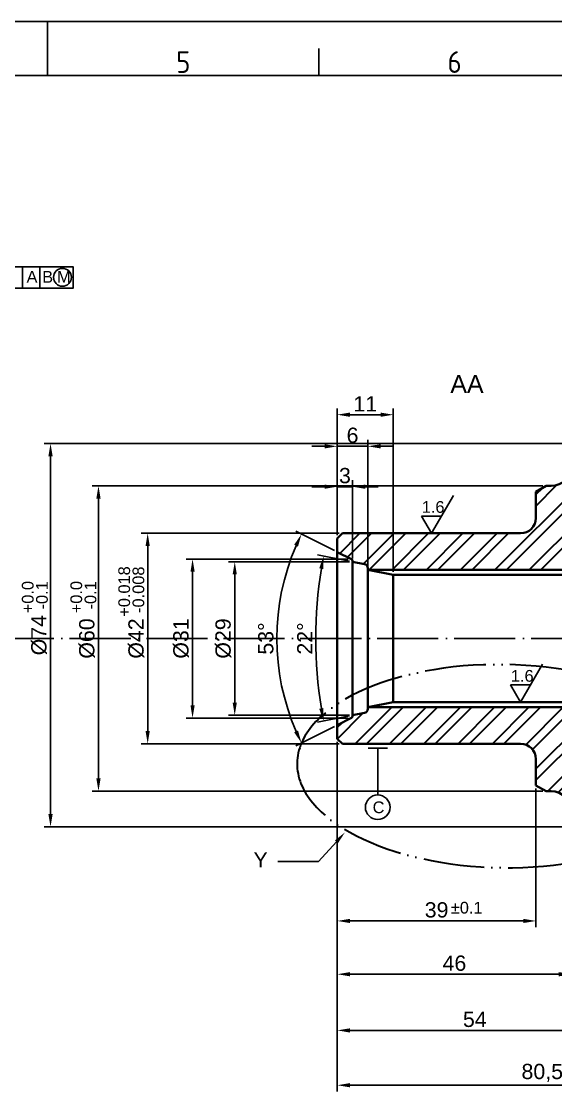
# Model space of a CAD drawing. Header units: millimetres. Extents: x 2429 to 2877, y 1091 to 1407.
# Drawn here: x 2647.7 to 2752.5, y 1197.2 to 1407.5 of the extents above; entities that cross this region are included whole.
import ezdxf
from ezdxf import colors
from ezdxf.entities.mleader import LeaderData, LeaderLine
from ezdxf.enums import TextEntityAlignment as Align
from ezdxf.math import Vec2, Vec3

# ---------------------------------------------------------------- set-up
doc = ezdxf.new("R2010")
doc.units = ezdxf.units.MM
doc.linetypes.add('ACAD_ISO04W100', pattern=[30, 24, -3, 0, -3])
doc.linetypes.add('ACAD_ISO05W100', pattern=[33, 24, -3, 0, -3, 0, -3])
for name, color, linetype, lineweight in [('AM_0', 7, 'Continuous', 40), ('AM_4', 1, 'ACAD_ISO04W100', 25), ('AM_5', 3, 'Continuous', 25), ('AM_7', 4, 'Continuous', 35), ('AM_BOR', 2, 'ACAD_ISO05W100', 35)]:
    doc.layers.add(name, color=color, linetype=linetype, lineweight=lineweight)
doc.styles.add('ACISOTS', font='isocp.shx', dxfattribs={"height": 1})
doc.styles.get("Standard").update_dxf_attribs({"font": 'arial.ttf'})
doc.dimstyles.new('ISO-25', dxfattribs={"dimtxt": 3, "dimasz": 2.5, "dimexe": 1.25, "dimexo": 0.625, "dimtad": 1, "dimtxsty": 'Standard', "dimcen": 2.5, "dimadec": 0, "dimazin": 0, "dimtfac": 1, "dimtmove": 0, "dimatfit": 3, "dimfxl": 1, "dimarcsym": 0})

# ---------------------------------------------------------------- blocks, each defined once
blk = doc.blocks.new('A3 ZTL')
blk.add_line((401.17, 280.82), (19.57, 280.82))
at = {"layer": 'AM_BOR', "color": 135, "linetype": 'Continuous', "lineweight": 25}
blk.add_line((0, 290.61), (410.96, 290.61), dxfattribs=at)
at = {"layer": 'AM_BOR', "color": 135, "lineweight": 25}
for p, q in [((205.48, 280.82), (205.48, 290.61)), ((254.4, 280.82), (254.4, 285.71))]:
    blk.add_line(p, q, dxfattribs=at)
at = {"layer": 'AM_BOR', "color": 135, "lineweight": 25, "style": 'ACISOTS'}
for s, p in [('5', (229.94, 283.27)), ('6', (278.86, 283.27))]:
    blk.add_text(s, height=3.91, dxfattribs=at).set_placement(p, align=Align.MIDDLE)
blk = doc.blocks.new('*D47')
at = {"layer": 'AM_5', "color": 0, "lineweight": -2}
for p, q in [((2712.07, 1301.43), (2705.77, 1302.65)), ((2712.07, 1271.02), (2705.77, 1269.8))]:
    blk.add_line(p, q, dxfattribs=at)
blk.add_arc((2790.28, 1286.23), 84.84, 170.6884, 189.3116, dxfattribs=at)
at = {"layer": 'AM_5', "color": 0}
for points in [[(2706.14, 1300.03), (2706.96, 1299.88), (2706.99, 1302.41)], [(2706.96, 1272.57), (2706.14, 1272.42), (2706.99, 1270.04)]]:
    blk.add_solid(points, dxfattribs=at)
at = {"layer": 'Defpoints', "color": 0}
for p in [(2712.68, 1301.31), (2715.03, 1300.85), (2705.61, 1291.65), (2712.68, 1271.14), (2715.03, 1271.6)]:
    blk.add_point(p, dxfattribs=at)
at = {"layer": 'AM_5', "color": 0, "insert": (2703.3, 1286.23), "char_height": 3, "attachment_point": 5, "rotation": 90}
blk.add_mtext('22°', dxfattribs=at)
blk = doc.blocks.new('*D48')
at = {"layer": 'AM_5', "color": 0, "lineweight": -2}
for p, q in [((2709.12, 1303.5), (2701.53, 1307.29)), ((2709.12, 1268.95), (2701.53, 1265.16))]:
    blk.add_line(p, q, dxfattribs=at)
blk.add_arc((2743.77, 1286.23), 45.95, 156.6177, 203.3823, dxfattribs=at)
at = {"layer": 'AM_5', "color": 0}
for points in [[(2701.21, 1304.64), (2701.97, 1304.29), (2702.65, 1306.73)], [(2701.97, 1268.16), (2701.21, 1267.81), (2702.65, 1265.72)]]:
    blk.add_solid(points, dxfattribs=at)
at = {"layer": 'Defpoints', "color": 0}
for p in [(2709.68, 1303.22), (2712.46, 1301.84), (2698.36, 1293.28), (2712.46, 1270.61), (2709.68, 1269.23)]:
    blk.add_point(p, dxfattribs=at)
at = {"layer": 'AM_5', "color": 0, "insert": (2695.66, 1286.23), "char_height": 3, "attachment_point": 5, "rotation": 90}
blk.add_mtext('53°', dxfattribs=at)
blk = doc.blocks.new('*D52')
at = {"layer": 'AM_5', "color": 0, "lineweight": -2}
for p, q in [((2709.68, 1306.53), (2709.68, 1317.31)), ((2712.68, 1301.93), (2712.68, 1317.31)), ((2707.18, 1316.06), (2704.68, 1316.06)), ((2709.68, 1316.06), (2712.68, 1316.06)), ((2715.18, 1316.06), (2717.68, 1316.06))]:
    blk.add_line(p, q, dxfattribs=at)
at = {"layer": 'AM_5', "color": 0}
for points in [[(2707.18, 1316.48), (2707.18, 1315.64), (2709.68, 1316.06)], [(2715.18, 1316.48), (2715.18, 1315.64), (2712.68, 1316.06)]]:
    blk.add_solid(points, dxfattribs=at)
at = {"layer": 'Defpoints', "color": 0}
for p in [(2712.68, 1316.06), (2709.68, 1305.9), (2712.68, 1301.31)]:
    blk.add_point(p, dxfattribs=at)
at = {"layer": 'AM_5', "color": 0, "insert": (2711.18, 1318.22), "char_height": 3, "attachment_point": 5}
blk.add_mtext('3', dxfattribs=at)
blk = doc.blocks.new('*D53')
at = {"layer": 'AM_5', "color": 0, "lineweight": -2}
for p, q in [((2709.68, 1306.53), (2709.68, 1325.24)), ((2715.68, 1300.35), (2715.68, 1325.24)), ((2707.18, 1323.99), (2704.68, 1323.99)), ((2715.68, 1323.99), (2709.68, 1323.99)), ((2718.18, 1323.99), (2720.68, 1323.99))]:
    blk.add_line(p, q, dxfattribs=at)
at = {"layer": 'AM_5', "color": 0}
for points in [[(2707.18, 1324.4), (2707.18, 1323.57), (2709.68, 1323.99)], [(2718.18, 1324.4), (2718.18, 1323.57), (2715.68, 1323.99)]]:
    blk.add_solid(points, dxfattribs=at)
at = {"layer": 'Defpoints', "color": 0}
for p in [(2709.68, 1323.99), (2709.68, 1305.9), (2715.68, 1299.73)]:
    blk.add_point(p, dxfattribs=at)
at = {"layer": 'AM_5', "color": 0, "insert": (2712.68, 1326.14), "char_height": 3, "attachment_point": 5}
blk.add_mtext('6', dxfattribs=at)
blk = doc.blocks.new('*D54')
at = {"layer": 'AM_5', "color": 0, "lineweight": -2}
for p, q in [((2709.68, 1306.53), (2709.68, 1331.45)), ((2720.68, 1299.35), (2720.68, 1331.45)), ((2718.18, 1330.2), (2712.18, 1330.2))]:
    blk.add_line(p, q, dxfattribs=at)
at = {"layer": 'AM_5', "color": 0}
for points in [[(2712.18, 1330.62), (2712.18, 1329.78), (2709.68, 1330.2)], [(2718.18, 1330.62), (2718.18, 1329.78), (2720.68, 1330.2)]]:
    blk.add_solid(points, dxfattribs=at)
at = {"layer": 'Defpoints', "color": 0}
for p in [(2709.68, 1330.2), (2709.68, 1305.9), (2720.68, 1298.73)]:
    blk.add_point(p, dxfattribs=at)
at = {"layer": 'AM_5', "color": 0, "insert": (2715.18, 1332.33), "char_height": 3, "attachment_point": 5}
blk.add_mtext('11', dxfattribs=at)
blk = doc.blocks.new('*D55')
at = {"layer": 'AM_5', "color": 0, "lineweight": -2}
for p, q in [((2712.05, 1301.31), (2688.3, 1301.31)), ((2689.55, 1273.64), (2689.55, 1298.81)), ((2712.05, 1271.14), (2688.3, 1271.14))]:
    blk.add_line(p, q, dxfattribs=at)
at = {"layer": 'AM_5', "color": 0}
for points in [[(2689.14, 1298.81), (2689.97, 1298.81), (2689.55, 1301.31)], [(2689.14, 1273.64), (2689.97, 1273.64), (2689.55, 1271.14)]]:
    blk.add_solid(points, dxfattribs=at)
at = {"layer": 'Defpoints', "color": 0}
for p in [(2689.55, 1301.31), (2712.68, 1301.31), (2712.68, 1271.14)]:
    blk.add_point(p, dxfattribs=at)
at = {"layer": 'AM_5', "color": 0, "insert": (2687.31, 1286.23), "char_height": 3, "attachment_point": 5, "rotation": 90}
blk.add_mtext('%%c29', dxfattribs=at)
blk = doc.blocks.new('*D56')
at = {"layer": 'AM_5', "color": 0, "lineweight": -2}
for p, q in [((2711.83, 1301.84), (2680.02, 1301.84)), ((2681.27, 1299.34), (2681.27, 1273.11)), ((2711.83, 1270.61), (2680.02, 1270.61))]:
    blk.add_line(p, q, dxfattribs=at)
at = {"layer": 'AM_5', "color": 0}
for points in [[(2680.86, 1299.34), (2681.69, 1299.34), (2681.27, 1301.84)], [(2680.86, 1273.11), (2681.69, 1273.11), (2681.27, 1270.61)]]:
    blk.add_solid(points, dxfattribs=at)
at = {"layer": 'Defpoints', "color": 0}
for p in [(2712.46, 1301.84), (2681.27, 1270.61), (2712.46, 1270.61)]:
    blk.add_point(p, dxfattribs=at)
at = {"layer": 'AM_5', "color": 0, "insert": (2679.03, 1286.23), "char_height": 3, "attachment_point": 5, "rotation": 90}
blk.add_mtext('%%C31', dxfattribs=at)
blk = doc.blocks.new('*D57')
at = {"layer": 'AM_5', "color": 0, "lineweight": -2}
for p, q in [((2710.05, 1306.9), (2671.21, 1306.9)), ((2672.46, 1304.4), (2672.46, 1268.05)), ((2710.05, 1265.55), (2671.21, 1265.55))]:
    blk.add_line(p, q, dxfattribs=at)
at = {"layer": 'AM_5', "color": 0}
for points in [[(2672.04, 1304.4), (2672.87, 1304.4), (2672.46, 1306.9)], [(2672.04, 1268.05), (2672.87, 1268.05), (2672.46, 1265.55)]]:
    blk.add_solid(points, dxfattribs=at)
at = {"layer": 'Defpoints', "color": 0}
for p in [(2710.68, 1306.9), (2672.46, 1265.55), (2710.68, 1265.55)]:
    blk.add_point(p, dxfattribs=at)
at = {"layer": 'AM_5', "color": 0, "insert": (2670.22, 1286.23), "char_height": 3, "attachment_point": 5, "rotation": 90}
blk.add_mtext('%%C42', dxfattribs=at)
blk = doc.blocks.new('*D58')
at = {"layer": 'AM_5', "color": 0, "lineweight": -2}
for p, q in [((2750.05, 1316.23), (2661.55, 1316.23)), ((2662.8, 1313.73), (2662.8, 1258.73)), ((2750.05, 1256.23), (2661.55, 1256.23))]:
    blk.add_line(p, q, dxfattribs=at)
at = {"layer": 'AM_5', "color": 0}
for points in [[(2662.38, 1313.73), (2663.21, 1313.73), (2662.8, 1316.23)], [(2662.38, 1258.73), (2663.21, 1258.73), (2662.8, 1256.23)]]:
    blk.add_solid(points, dxfattribs=at)
at = {"layer": 'Defpoints', "color": 0}
for p in [(2750.68, 1316.23), (2662.8, 1256.23), (2750.68, 1256.23)]:
    blk.add_point(p, dxfattribs=at)
at = {"layer": 'AM_5', "color": 0, "insert": (2660.55, 1286.23), "char_height": 3, "attachment_point": 5, "rotation": 90}
blk.add_mtext('%%c60', dxfattribs=at)
blk = doc.blocks.new('*D59')
at = {"layer": 'AM_5', "color": 0, "lineweight": -2}
for p, q in [((2756.55, 1324.55), (2652.13, 1324.55)), ((2653.38, 1322.05), (2653.38, 1251.73)), ((2756.55, 1249.23), (2652.13, 1249.23))]:
    blk.add_line(p, q, dxfattribs=at)
at = {"layer": 'AM_5', "color": 0}
for points in [[(2652.97, 1322.05), (2653.8, 1322.05), (2653.38, 1324.55)], [(2652.97, 1251.73), (2653.8, 1251.73), (2653.38, 1249.23)]]:
    blk.add_solid(points, dxfattribs=at)
at = {"layer": 'Defpoints', "color": 0}
for p in [(2757.18, 1324.55), (2653.38, 1249.23), (2757.18, 1249.23)]:
    blk.add_point(p, dxfattribs=at)
at = {"layer": 'AM_5', "color": 0, "insert": (2651.14, 1286.89), "char_height": 3, "attachment_point": 5, "rotation": 90}
blk.add_mtext('%%C74', dxfattribs=at)
blk = doc.blocks.new('*D64')
at = {"layer": 'AM_5', "color": 0, "lineweight": -2}
for p, q in [((2709.68, 1265.92), (2709.68, 1229.49)), ((2748.68, 1256.75), (2748.68, 1229.49)), ((2712.18, 1230.74), (2746.18, 1230.74))]:
    blk.add_line(p, q, dxfattribs=at)
at = {"layer": 'AM_5', "color": 0}
for points in [[(2712.18, 1231.16), (2712.18, 1230.33), (2709.68, 1230.74)], [(2746.18, 1231.16), (2746.18, 1230.33), (2748.68, 1230.74)]]:
    blk.add_solid(points, dxfattribs=at)
at = {"layer": 'Defpoints', "color": 0}
for p in [(2709.68, 1266.55), (2748.68, 1257.38), (2748.68, 1230.74)]:
    blk.add_point(p, dxfattribs=at)
at = {"layer": 'AM_5', "color": 0, "insert": (2729.18, 1232.9), "char_height": 3, "attachment_point": 5}
blk.add_mtext('39', dxfattribs=at)
blk = doc.blocks.new('*D65')
at = {"layer": 'AM_5', "color": 0, "lineweight": -2}
for p, q in [((2709.68, 1265.92), (2709.68, 1219.03)), ((2755.68, 1250.1), (2755.68, 1219.03)), ((2712.18, 1220.28), (2753.18, 1220.28))]:
    blk.add_line(p, q, dxfattribs=at)
at = {"layer": 'AM_5', "color": 0}
for points in [[(2712.18, 1220.69), (2712.18, 1219.86), (2709.68, 1220.28)], [(2753.18, 1220.69), (2753.18, 1219.86), (2755.68, 1220.28)]]:
    blk.add_solid(points, dxfattribs=at)
at = {"layer": 'Defpoints', "color": 0}
for p in [(2709.68, 1266.55), (2755.68, 1250.73), (2755.68, 1220.28)]:
    blk.add_point(p, dxfattribs=at)
at = {"layer": 'AM_5', "color": 0, "insert": (2732.68, 1222.43), "char_height": 3, "attachment_point": 5}
blk.add_mtext('46', dxfattribs=at)
blk = doc.blocks.new('*D66')
at = {"layer": 'AM_5', "color": 0, "lineweight": -2}
for p, q in [((2709.68, 1219.65), (2709.68, 1207.99)), ((2712.18, 1209.24), (2761.18, 1209.24)), ((2763.68, 1209.86), (2763.68, 1210.49))]:
    blk.add_line(p, q, dxfattribs=at)
at = {"layer": 'AM_5', "color": 0}
for points in [[(2712.18, 1209.65), (2712.18, 1208.82), (2709.68, 1209.24)], [(2761.18, 1209.65), (2761.18, 1208.82), (2763.68, 1209.24)]]:
    blk.add_solid(points, dxfattribs=at)
at = {"layer": 'Defpoints', "color": 0}
for p in [(2709.68, 1220.28), (2763.68, 1209.24), (2763.68, 1209.24)]:
    blk.add_point(p, dxfattribs=at)
at = {"layer": 'AM_5', "color": 0, "insert": (2736.68, 1211.39), "char_height": 3, "attachment_point": 5}
blk.add_mtext('54', dxfattribs=at)
blk = doc.blocks.new('*D67')
at = {"layer": 'AM_5', "color": 0, "lineweight": -2}
for p, q in [((2790.18, 1232.24), (2790.18, 1197.22)), ((2709.68, 1208.61), (2709.68, 1197.22)), ((2712.18, 1198.47), (2787.68, 1198.47))]:
    blk.add_line(p, q, dxfattribs=at)
at = {"layer": 'AM_5', "color": 0}
for points in [[(2712.18, 1198.88), (2712.18, 1198.05), (2709.68, 1198.47)], [(2787.68, 1198.88), (2787.68, 1198.05), (2790.18, 1198.47)]]:
    blk.add_solid(points, dxfattribs=at)
at = {"layer": 'Defpoints', "color": 0}
for p in [(2790.18, 1232.87), (2709.68, 1209.24), (2790.18, 1198.47)]:
    blk.add_point(p, dxfattribs=at)
at = {"layer": 'AM_5', "color": 0, "insert": (2749.93, 1200.89), "char_height": 3, "attachment_point": 5}
blk.add_mtext('80,5', dxfattribs=at)

msp = doc.modelspace()

# ---------------------------------------------------------------- hatches: boundary and pattern name
at = {"layer": 'AM_7'}
h = msp.add_hatch(dxfattribs=at)
h.set_pattern_fill('ANSI32', color=256, scale=0.5, style=0)
h.set_pattern_definition([(45, (1.371, -4.95), (-3.367596, 3.367596), []), (45, (3.616, -4.95), (-3.367596, 3.367596), [])])
h.paths.add_polyline_path([(2774.679, 1354.725, 0.4142136), (2773.679, 1355.725), (2768.679, 1355.725), (2764.079, 1353.069, 0.2679492), (2763.679, 1352.377), (2763.679, 1346.975), (2774.679, 1346.975)])
h.paths.add_polyline_path([(2774.679, 1339.975), (2763.679, 1339.975), (2763.679, 1327.225, -0.4142136), (2759.679, 1323.225), (2757.179, 1323.225, 0.4142136), (2755.679, 1321.725), (2755.679, 1320.225, -0.4142136), (2751.679, 1316.225), (2750.679, 1316.225), (2748.679, 1315.07), (2748.679, 1309.902, -0.4142136), (2745.679, 1306.902), (2710.679, 1306.902), (2709.679, 1305.902), (2709.679, 1303.221), (2712.458, 1301.836, -0.2843858), (2712.679, 1301.478), (2712.679, 1301.308), (2715.032, 1300.851, -0.3590367), (2715.679, 1300.066), (2715.679, 1299.725), (2772.679, 1299.725), (2772.679, 1311.725), (2773.679, 1312.725), (2773.679, 1313.225, -0.4142136), (2775.179, 1314.725), (2789.179, 1314.725), (2790.179, 1315.725), (2790.179, 1318.725, 0.4142136), (2789.179, 1319.725), (2781.679, 1319.725, -0.4142136), (2780.679, 1320.725), (2777.679, 1320.725, -0.4142136), (2774.679, 1323.725)])
h.paths.add_polyline_path([(2772.679, 1272.725), (2715.679, 1272.725), (2715.679, 1272.385, -0.3590367), (2715.032, 1271.599), (2712.679, 1271.142), (2712.679, 1270.973, -0.2843858), (2712.458, 1270.615), (2709.679, 1269.229), (2709.679, 1266.548), (2710.679, 1265.548), (2745.679, 1265.548, -0.4142136), (2748.679, 1262.548), (2748.679, 1257.38), (2750.679, 1256.225), (2751.679, 1256.225, -0.4142136), (2755.679, 1252.225), (2755.679, 1250.725, 0.4142136), (2757.179, 1249.225), (2759.679, 1249.225, -0.4142136), (2763.679, 1245.225), (2763.679, 1235.725), (2764.179, 1235.225), (2774.179, 1235.225), (2774.679, 1235.725), (2774.679, 1248.725, -0.4142136), (2777.679, 1251.725), (2780.679, 1251.725, -0.4142136), (2781.679, 1252.725), (2789.179, 1252.725, 0.4142136), (2790.179, 1253.725), (2790.179, 1256.725), (2789.179, 1257.725), (2775.179, 1257.725, -0.4142136), (2773.679, 1259.225), (2773.679, 1259.725), (2772.679, 1260.725)])
h.paths.add_polyline_path([(2774.679, 1222.225), (2774.179, 1222.725), (2764.179, 1222.725), (2763.679, 1222.225), (2763.679, 1220.074, 0.2679492), (2764.079, 1219.381), (2768.679, 1216.725), (2773.679, 1216.725, 0.4142136), (2774.679, 1217.725)])

# ---------------------------------------------------------------- linework, layer by layer
at = {"layer": 'AM_0'}
for p, q in [((2748.679, 1315.07), (2750.679, 1316.225)), ((2750.679, 1316.225), (2751.679, 1316.225)), ((2748.679, 1315.07), (2748.679, 1309.902)), ((2710.679, 1306.902), (2709.679, 1305.902)), ((2709.679, 1305.902), (2709.679, 1286.225)), ((2710.679, 1306.902), (2745.679, 1306.902)), ((2712.458, 1301.836), (2709.679, 1303.221)), ((2712.679, 1301.478), (2712.679, 1301.308)), ((2709.679, 1299.725), (2709.679, 1286.225)), ((2715.032, 1300.851), (2712.679, 1301.308)), ((2712.679, 1301.308), (2712.679, 1286.225)), ((2715.679, 1300.066), (2715.679, 1286.225)), ((2772.679, 1299.725), (2715.679, 1299.725)), ((2715.679, 1299.725), (2720.679, 1298.725)), ((2770.679, 1298.725), (2720.679, 1298.725)), ((2720.679, 1298.725), (2720.679, 1286.225)), ((2709.679, 1272.725), (2709.679, 1286.225)), ((2709.679, 1266.548), (2709.679, 1286.225)), ((2712.679, 1271.142), (2712.679, 1286.225)), ((2715.679, 1272.385), (2715.679, 1286.225)), ((2720.679, 1273.725), (2720.679, 1286.225)), ((2715.679, 1272.725), (2720.679, 1273.725)), ((2772.679, 1272.725), (2715.679, 1272.725)), ((2770.679, 1273.725), (2720.679, 1273.725)), ((2712.458, 1270.615), (2709.679, 1269.229)), ((2715.032, 1271.599), (2712.679, 1271.142)), ((2712.679, 1270.973), (2712.679, 1271.142)), ((2710.679, 1265.548), (2709.679, 1266.548)), ((2710.679, 1265.548), (2745.679, 1265.548)), ((2748.679, 1257.38), (2748.679, 1262.548)), ((2748.679, 1257.38), (2750.679, 1256.225)), ((2750.679, 1256.225), (2751.679, 1256.225))]:
    msp.add_line(p, q, dxfattribs=at)
for centre, radius, start, end in [((2751.679, 1320.225), 4, 270, 0), ((2745.679, 1309.902), 3, 270, 0), ((2712.279, 1301.478), 0.4, 0, 63.5), ((2714.879, 1300.066), 0.8, 0, 79), ((2714.879, 1272.385), 0.8, 281, 0), ((2712.279, 1270.973), 0.4, 296.5, 0), ((2745.679, 1262.548), 3, 0, 90), ((2751.679, 1252.225), 4, 0, 90)]:
    msp.add_arc(centre, radius, start, end, dxfattribs=at)
at = {"layer": 'AM_4', "ltscale": 0.5}
msp.add_line((2805.02, 1286.225), (2491.892, 1286.225), dxfattribs=at)
at = {"layer": 'AM_5'}
for p, q in [((2634.409, 1355.048), (2647.897, 1355.048)), ((2647.897, 1355.048), (2651.281, 1355.048)), ((2651.281, 1355.048), (2657.817, 1355.048)), ((2732.483, 1314.356), (2728.179, 1306.902)), ((2726.223, 1310.29), (2730.136, 1310.29)), ((2726.223, 1310.29), (2728.179, 1306.902)), ((2749.983, 1281.179), (2745.679, 1273.725)), ((2743.723, 1277.113), (2747.636, 1277.113)), ((2743.723, 1277.113), (2745.679, 1273.725)), ((2719.525, 1264.671), (2715.719, 1264.671)), ((2717.622, 1264.671), (2717.622, 1255.504))]:
    msp.add_line(p, q, dxfattribs=at)
for points in [[(2634.409, 1359.283), (2647.897, 1359.283), (2647.897, 1355.048), (2634.409, 1355.048)], [(2647.897, 1359.283), (2651.281, 1359.283), (2651.281, 1355.048), (2647.897, 1355.048)], [(2651.281, 1359.283), (2657.817, 1359.283), (2657.817, 1355.048), (2651.281, 1355.048)]]:
    msp.add_lwpolyline(points, close=True, dxfattribs=at)
for centre, radius in [((2655.724, 1357.193), 1.757), ((2717.622, 1253.084), 2.42)]:
    msp.add_circle(centre, radius, dxfattribs=at)
at = {"layer": 'AM_BOR', "ltscale": 0.5, "extrusion": (0, 0, -1)}
msp.add_ellipse((2742.278, 1261.163), major_axis=(-40.484, 0.574), ratio=0.4929583, dxfattribs=at)

# ---------------------------------------------------------------- block references
at = {"linetype": 'ByBlock', "lineweight": 0, "xscale": 1.089, "yscale": 1.089, "zscale": 1.089}
msp.add_blockref('A3 ZTL', (2429.046, 1090.997), dxfattribs=at)

# ---------------------------------------------------------------- texts
at = {"layer": 'AM_5', "attachment_point": 1}
for s, width, insert, char_height in [('A', 18.23779, (2648.679, 1358.435), 2.3), ('B', 18.23779, (2651.753, 1358.435), 2.3), ('M', 18.23779, (2654.672, 1358.435), 2.3), ('AA', 12.46166, (2731.888, 1337.985), 3.5), ('1.6', 18.23779, (2726.266, 1313.224), 2.3), ('1.6', 18.23779, (2743.766, 1280.047), 2.3), ('C', 18.23779, (2716.626, 1254.22), 2.3), ('%%P0.1', 18.23779, (2731.979, 1234.496), 2.3)]:
    msp.add_mtext_dynamic_manual_height_columns(s, width=width, gutter_width=12.5, heights=[0], dxfattribs=dict(at, insert=insert, char_height=char_height))
at = {"layer": 'AM_5', "char_height": 2.3, "attachment_point": 1, "rotation": 90}
for s, insert in [('+0.018', (2666.696, 1290.51)), ('-0.008', (2669.484, 1291.255)), ('+0.0', (2647.76, 1291.19)), ('-0.1', (2650.548, 1291.935)), ('+0.0', (2657.285, 1291.19)), ('-0.1', (2660.073, 1291.935))]:
    msp.add_mtext_dynamic_manual_height_columns(s, width=18.23779, gutter_width=12.5, heights=[0], dxfattribs=dict(at, insert=insert))

# ---------------------------------------------------------------- dimensions: what is measured, and where the dimension line sits
at = {"layer": 'AM_5'}
for base, p1, p2, picture, middle in [((2709.679, 1330.2), (2720.679, 1298.725), (2709.679, 1305.902), '*D54', (2715.179, 1332.331)), ((2709.679, 1323.988), (2715.679, 1299.725), (2709.679, 1305.902), '*D53', (2712.679, 1326.145)), ((2748.679, 1230.744), (2709.679, 1266.548), (2748.679, 1257.38), '*D64', (2729.179, 1232.902)), ((2755.679, 1220.276), (2709.679, 1266.548), (2755.679, 1250.725), '*D65', (2732.679, 1222.432)), ((2790.179, 1198.467), (2709.679, 1209.236), (2790.179, 1232.868), '*D67', (2749.929, 1200.894)), ((2763.679, 1209.236), (2709.679, 1220.276), (2763.679, 1209.236), '*D66', (2736.679, 1211.386))]:
    dim = msp.add_linear_dim(base=base, p1=p1, p2=p2, dimstyle='ISO-25', dxfattribs=at)
    dim.commit()
    dim.dimension.update_dxf_attribs({"geometry": picture, "text_midpoint": middle})
for base, p1, p2, text, picture, middle in [((2653.384, 1249.225), (2757.179, 1324.551), (2757.179, 1249.225), '%%C74', '*D59', (2651.144, 1286.888)), ((2662.796, 1256.225), (2750.679, 1316.225), (2750.679, 1256.225), '%%c60', '*D58', (2660.555, 1286.225)), ((2672.457, 1265.548), (2710.679, 1306.902), (2710.679, 1265.548), '%%C42', '*D57', (2670.216, 1286.225)), ((2681.273, 1270.615), (2712.458, 1301.836), (2712.458, 1270.615), '%%C31', '*D56', (2679.032, 1286.225)), ((2689.553, 1301.308), (2712.679, 1271.142), (2712.679, 1301.308), '%%c29', '*D55', (2687.312, 1286.225))]:
    dim = msp.add_linear_dim(base=base, p1=p1, p2=p2, angle=90, text=text, dimstyle='ISO-25', dxfattribs=at)
    dim.commit()
    dim.dimension.update_dxf_attribs({"geometry": picture, "text_midpoint": middle})
dim = msp.add_linear_dim(base=(2712.679, 1316.06), p1=(2709.679, 1305.902), p2=(2712.679, 1301.308), dimstyle='ISO-25', dxfattribs=at)
dim.commit()
dim.dimension.update_dxf_attribs({"geometry": '*D52', "text_midpoint": (2711.179, 1316.06), "dimtype": 160})
for base, line1, line2, picture, middle in [((2698.362, 1293.281), ((2712.458, 1270.615), (2709.679, 1269.229)), ((2712.458, 1301.836), (2709.679, 1303.221)), '*D48', (2695.66, 1286.225)), ((2705.607, 1291.651), ((2715.032, 1271.599), (2712.679, 1271.142)), ((2715.032, 1300.851), (2712.679, 1301.308)), '*D47', (2703.302, 1286.225))]:
    dim = msp.add_angular_dim_2l(base=base, line1=line1, line2=line2, dimstyle='ISO-25', dxfattribs=at)
    dim.commit()
    dim.dimension.update_dxf_attribs({"geometry": picture, "text_midpoint": middle})

# ---------------------------------------------------------------- leaders
ml = msp.add_multileader_mtext('Standard', dxfattribs=at)
ml.set_content('Y', color=256)
ml.set_leader_properties()
ml.build(insert=Vec2(0, 0))
ml.multileader.update_dxf_attribs({"arrow_head_size": 2.5})
ctx = ml.context
ctx.base_point, ctx.char_height, ctx.arrow_head_size, ctx.plane_origin = Vec3(2691.274, 1242.447), 3, 2.5, Vec3(2711.186, 1248.134)
ctx.text_align_type = 2
notes = []
notes.append((ctx, [(0, (1, 1, 0), (2706.024, 1242.447), (-1, 0), 8, [(0, [(2711.186, 1248.134)], 0, [])])]))
ctx.mtext.insert, ctx.mtext.alignment, ctx.mtext.flow_direction = Vec3(2696.024, 1244.247), 3, 5
for ctx, leaders in notes:
    for number, flags, end, landing, length, lines in leaders:
        leader = LeaderData()
        leader.index, (leader.has_last_leader_line, leader.has_dogleg_vector, leader.attachment_direction) = number, flags
        leader.last_leader_point, leader.dogleg_vector, leader.dogleg_length = Vec3(end), Vec3(landing), length
        for number, points, colour, breaks in lines:
            line = LeaderLine()
            line.index, line.vertices, line.color, line.breaks = number, Vec3.list(points), colors.encode_raw_color(colour), breaks
            leader.lines.append(line)
        ctx.leaders.append(leader)

doc.saveas('drawing.dxf')
